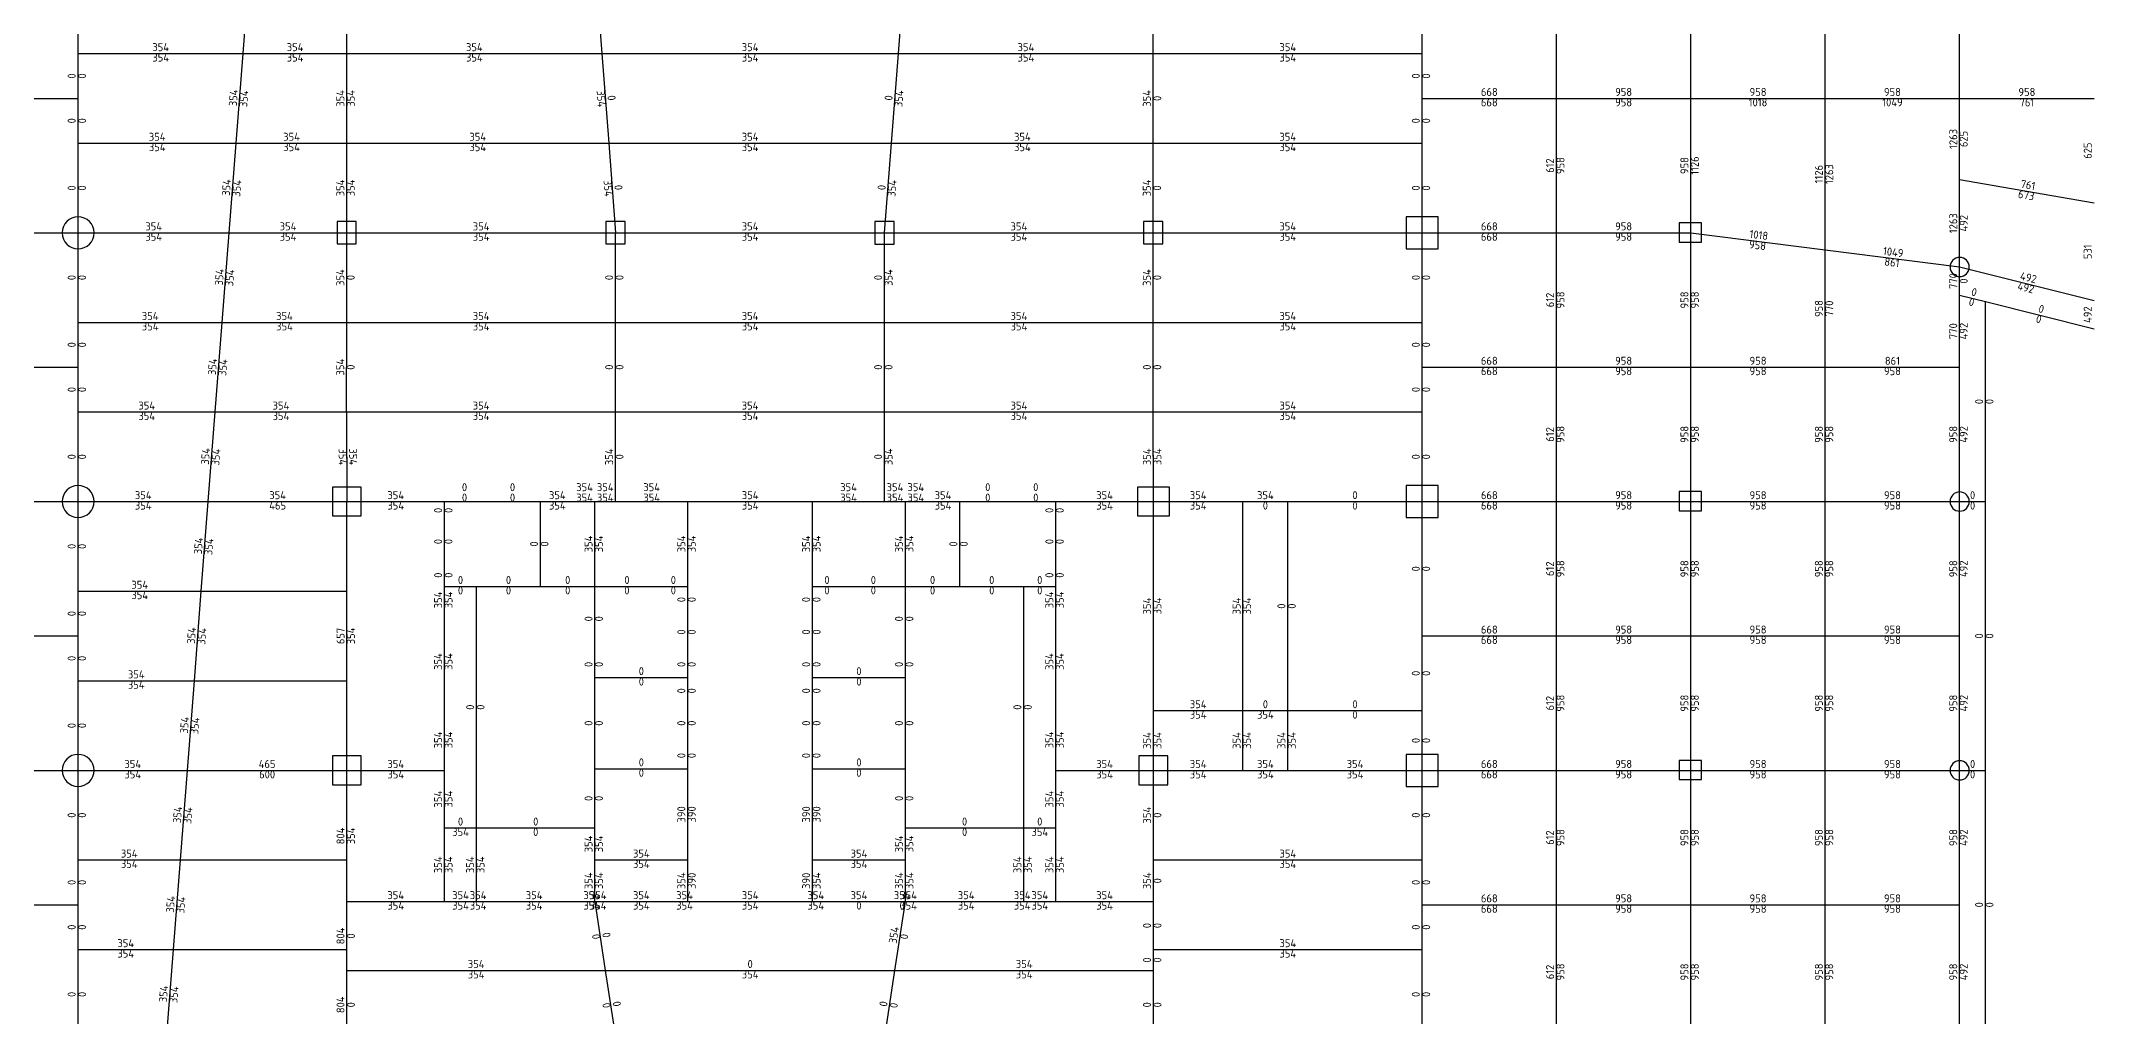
# Model space of a CAD drawing. Header units: millimetres. Extents: x -245177 to 1112891, y -1092030 to 122567.
# Drawn here: x -197252 to -133135, y -963928 to -933430 of the extents above; entities that cross this region are included whole.
import ezdxf
from ezdxf.enums import TextEntityAlignment as Align

# ---------------------------------------------------------------- set-up
doc = ezdxf.new("R2010")
doc.units = ezdxf.units.MM
doc.header["$MEASUREMENT"] = 0
for name, color, linetype in [('13', 4, 'Continuous'), ('dsg', 7, 'Continuous'), ('jiantu', 134, 'Continuous')]:
    doc.layers.add(name, color=color, linetype=linetype)
doc.styles.add('TrueTypeFont', font='yjkeng.shx', dxfattribs={"bigfont": 'yjkchn.shx'})

msp = doc.modelspace()

# ---------------------------------------------------------------- linework, layer by layer
at = {"layer": 'jiantu'}
for p, q in [((-196094, -933822), (-196094, -931022)), ((-190933, -933822), (-190715, -931022)), ((-187696, -933822), (-187694, -931022)), ((-179944, -931022), (-179729, -933822)), ((-170460, -933822), (-170244, -931022)), ((-162496, -933822), (-162494, -931022)), ((-154094, -933822), (-154094, -931022)), ((-149900, -935222), (-149900, -931022)), ((-145700, -935222), (-145700, -931022)), ((-141500, -935222), (-141500, -931022)), ((-137300, -935222), (-137300, -931022)), ((-196094, -933822), (-190933, -933822)), ((-196094, -935222), (-196094, -933822)), ((-191151, -936622), (-190933, -933822)), ((-190933, -933822), (-187696, -933822)), ((-187698, -936622), (-187696, -933822)), ((-187696, -933822), (-179729, -933822)), ((-179729, -933822), (-179514, -936622)), ((-179729, -933822), (-170460, -933822)), ((-170677, -936622), (-170460, -933822)), ((-170460, -933822), (-162496, -933822)), ((-162498, -936622), (-162496, -933822)), ((-162496, -933822), (-154094, -933822)), ((-154094, -935222), (-154094, -933822)), ((-200300, -935222), (-196094, -935222)), ((-196094, -936622), (-196094, -935222)), ((-154094, -936622), (-154094, -935222)), ((-154094, -935222), (-149900, -935222)), ((-149900, -939422), (-149900, -935222)), ((-149900, -935222), (-145700, -935222)), ((-145700, -935222), (-141500, -935222)), ((-145700, -939422), (-145700, -935222)), ((-141500, -939956), (-141500, -935222)), ((-141500, -935222), (-137300, -935222)), ((-137300, -935222), (-133099, -935222)), ((-137300, -937758), (-137300, -935222)), ((-196094, -936622), (-191151, -936622)), ((-196094, -939422), (-196094, -936622)), ((-191369, -939422), (-191151, -936622)), ((-191151, -936622), (-187698, -936622)), ((-187700, -939422), (-187698, -936622)), ((-187698, -936622), (-179514, -936622)), ((-179514, -936622), (-179300, -939422)), ((-179514, -936622), (-170677, -936622)), ((-170894, -939423), (-170677, -936622)), ((-170677, -936622), (-162498, -936622)), ((-162500, -939422), (-162498, -936622)), ((-162498, -936622), (-154094, -936622)), ((-154094, -939422), (-154094, -936622)), ((-137300, -937758), (-133099, -938491)), ((-137300, -940491), (-137300, -937758)), ((-200300, -939422), (-196094, -939422)), ((-196094, -942222), (-196094, -939422)), ((-196094, -939422), (-191369, -939422)), ((-191588, -942222), (-191369, -939422)), ((-191369, -939422), (-187700, -939422)), ((-187701, -942222), (-187700, -939422)), ((-187700, -939422), (-179300, -939422)), ((-179300, -942222), (-179300, -939422)), ((-179300, -939422), (-170894, -939423)), ((-170894, -939423), (-162500, -939422)), ((-170894, -942222), (-170894, -939423)), ((-162500, -939422), (-154094, -939422)), ((-162498, -942222), (-162500, -939422)), ((-154094, -942222), (-154094, -939422)), ((-154094, -939422), (-149900, -939422)), ((-149900, -939422), (-145700, -939422)), ((-149900, -943622), (-149900, -939422)), ((-145700, -943622), (-145700, -939422)), ((-145700, -939422), (-141500, -939956)), ((-141500, -939956), (-137300, -940491)), ((-141500, -943622), (-141500, -939956)), ((-137300, -941369), (-137300, -940491)), ((-137300, -940491), (-133100, -941541)), ((-137300, -943622), (-137300, -941369)), ((-137300, -941369), (-136492, -941571)), ((-136492, -941571), (-133100, -942420)), ((-136492, -947822), (-136492, -941571)), ((-196094, -942222), (-191588, -942222)), ((-196094, -943622), (-196094, -942222)), ((-191806, -945022), (-191588, -942222)), ((-191588, -942222), (-187701, -942222)), ((-187703, -945022), (-187701, -942222)), ((-187701, -942222), (-179300, -942222)), ((-179300, -945022), (-179300, -942222)), ((-179300, -942222), (-170894, -942222)), ((-170894, -945022), (-170894, -942222)), ((-170894, -942222), (-162498, -942222)), ((-162496, -945022), (-162498, -942222)), ((-162498, -942222), (-154094, -942222)), ((-154094, -943622), (-154094, -942222)), ((-200300, -943622), (-196094, -943622)), ((-196094, -945022), (-196094, -943622)), ((-154094, -945022), (-154094, -943622)), ((-154094, -943622), (-149900, -943622)), ((-149900, -947822), (-149900, -943622)), ((-149900, -943622), (-145700, -943622)), ((-145700, -943622), (-141500, -943622)), ((-145700, -947822), (-145700, -943622)), ((-141500, -947822), (-141500, -943622)), ((-141500, -943622), (-137300, -943622)), ((-137300, -947822), (-137300, -943622)), ((-196094, -945022), (-191806, -945022)), ((-196094, -947822), (-196094, -945022)), ((-192025, -947822), (-191806, -945022)), ((-191806, -945022), (-187703, -945022)), ((-187703, -945022), (-187694, -947822)), ((-187703, -945022), (-179300, -945022)), ((-179300, -945022), (-170894, -945022)), ((-179300, -947822), (-179300, -945022)), ((-170894, -945022), (-162496, -945022)), ((-170894, -947822), (-170894, -945022)), ((-162494, -947822), (-162496, -945022)), ((-162496, -945022), (-154094, -945022)), ((-154094, -947822), (-154094, -945022)), ((-200300, -947822), (-196094, -947822)), ((-196094, -950622), (-196094, -947822)), ((-196094, -947822), (-192025, -947822)), ((-192243, -950622), (-192025, -947822)), ((-192025, -947822), (-187694, -947822)), ((-187694, -947822), (-184644, -947822)), ((-187694, -956222), (-187694, -947822)), ((-181644, -947822), (-180594, -947822)), ((-179944, -950472), (-179944, -947822)), ((-177044, -947822), (-173144, -947822)), ((-177044, -950472), (-177044, -947822)), ((-173144, -950472), (-173144, -947822)), ((-170244, -950472), (-170244, -947822)), ((-169594, -947822), (-168544, -947822)), ((-165544, -947822), (-162494, -947822)), ((-162494, -954355), (-162494, -947822)), ((-162494, -947822), (-159694, -947822)), ((-159694, -947822), (-158294, -947822)), ((-159694, -954355), (-159694, -947822)), ((-158294, -947822), (-154094, -947822)), ((-158294, -954355), (-158294, -947822)), ((-154094, -952022), (-154094, -947822)), ((-154094, -947822), (-149900, -947822)), ((-149900, -947822), (-145700, -947822)), ((-149900, -952022), (-149900, -947822)), ((-145700, -952022), (-145700, -947822)), ((-145700, -947822), (-141500, -947822)), ((-141500, -947822), (-137300, -947822)), ((-141500, -952022), (-141500, -947822)), ((-137300, -952022), (-137300, -947822)), ((-137300, -947822), (-136492, -947822)), ((-136493, -956222), (-136492, -947822)), ((-184644, -949772), (-184644, -948372)), ((-165544, -949772), (-165544, -948372)), ((-196094, -950622), (-192243, -950622)), ((-196094, -952022), (-196094, -950622)), ((-192461, -953422), (-192243, -950622)), ((-192243, -950622), (-187707, -950622)), ((-183644, -958022), (-183644, -950472)), ((-181644, -950472), (-179944, -950472)), ((-179944, -950472), (-177944, -950472)), ((-179944, -952497), (-179944, -950472)), ((-177944, -950472), (-177044, -950472)), ((-177044, -951297), (-177044, -950472)), ((-173144, -951297), (-173144, -950472)), ((-173144, -950472), (-172244, -950472)), ((-172244, -950472), (-170244, -950472)), ((-170244, -950472), (-168544, -950472)), ((-170244, -952497), (-170244, -950472)), ((-166544, -958022), (-166544, -950472)), ((-184644, -954322), (-184644, -951322)), ((-177044, -952497), (-177044, -951297)), ((-173144, -952497), (-173144, -951297)), ((-165544, -954322), (-165544, -951322)), ((-200300, -952022), (-196094, -952022)), ((-196094, -953422), (-196094, -952022)), ((-154094, -954355), (-154094, -952022)), ((-154094, -952022), (-149900, -952022)), ((-149900, -956222), (-149900, -952022)), ((-149900, -952022), (-145700, -952022)), ((-145700, -952022), (-141500, -952022)), ((-145700, -956222), (-145700, -952022)), ((-141500, -956222), (-141500, -952022)), ((-141500, -952022), (-137300, -952022)), ((-137300, -956222), (-137300, -952022)), ((-196094, -953422), (-192461, -953422)), ((-196094, -956222), (-196094, -953422)), ((-192679, -956222), (-192461, -953422)), ((-192461, -953422), (-187709, -953422)), ((-177044, -955347), (-177044, -954147)), ((-173144, -955347), (-173144, -954147)), ((-162494, -954355), (-159694, -954355)), ((-162494, -956222), (-162494, -954355)), ((-159694, -954355), (-158294, -954355)), ((-158294, -956222), (-158294, -954355)), ((-158294, -954355), (-154094, -954355)), ((-154094, -956222), (-154094, -954355)), ((-177044, -956172), (-177044, -955347)), ((-173144, -956172), (-173144, -955347)), ((-200300, -956222), (-196094, -956222)), ((-196094, -959022), (-196094, -956222)), ((-196094, -956222), (-192679, -956222)), ((-192898, -959022), (-192679, -956222)), ((-192679, -956222), (-187694, -956222)), ((-187694, -960322), (-187694, -956222)), ((-187694, -956222), (-184644, -956222)), ((-179944, -956172), (-177044, -956172)), ((-177044, -959022), (-177044, -956172)), ((-173144, -959022), (-173144, -956172)), ((-173144, -956172), (-170244, -956172)), ((-165544, -956222), (-162494, -956222)), ((-162494, -959022), (-162494, -956222)), ((-162494, -956222), (-159694, -956222)), ((-159694, -956222), (-158294, -956222)), ((-158294, -956222), (-154094, -956222)), ((-154094, -959022), (-154094, -956222)), ((-154094, -956222), (-149900, -956222)), ((-149900, -956222), (-145700, -956222)), ((-149900, -960422), (-149900, -956222)), ((-145700, -960422), (-145700, -956222)), ((-145700, -956222), (-141500, -956222)), ((-141500, -956222), (-137300, -956222)), ((-141500, -960422), (-141500, -956222)), ((-137300, -960422), (-137300, -956222)), ((-137300, -956222), (-136493, -956222)), ((-136493, -964622), (-136493, -956222)), ((-184644, -958022), (-183644, -958022)), ((-183644, -960322), (-183644, -958022)), ((-183644, -958022), (-179944, -958022)), ((-170244, -958022), (-166544, -958022)), ((-166544, -960322), (-166544, -958022)), ((-166544, -958022), (-165544, -958022)), ((-196094, -959022), (-192898, -959022)), ((-196094, -960422), (-196094, -959022)), ((-193116, -961822), (-192898, -959022)), ((-192898, -959022), (-187713, -959022)), ((-179944, -959022), (-177044, -959022)), ((-173144, -959022), (-170244, -959022)), ((-162494, -960322), (-162494, -959022)), ((-162494, -959022), (-154094, -959022)), ((-154094, -960422), (-154094, -959022)), ((-200300, -960422), (-196094, -960422)), ((-196094, -961822), (-196094, -960422)), ((-187694, -962472), (-187694, -960322)), ((-187694, -960322), (-184644, -960322)), ((-183544, -960322), (-180144, -960322)), ((-179944, -960322), (-179619, -962472)), ((-179744, -960322), (-177244, -960322)), ((-177044, -960322), (-173144, -960322)), ((-172944, -960322), (-170444, -960322)), ((-170569, -962472), (-170244, -960322)), ((-170044, -960322), (-166644, -960322)), ((-165544, -960322), (-162494, -960322)), ((-162494, -961822), (-162494, -960322)), ((-154094, -961822), (-154094, -960422)), ((-154094, -960422), (-149900, -960422)), ((-149900, -964622), (-149900, -960422)), ((-149900, -960422), (-145700, -960422)), ((-145700, -960422), (-141500, -960422)), ((-145700, -964622), (-145700, -960422)), ((-141500, -964622), (-141500, -960422)), ((-141500, -960422), (-137300, -960422)), ((-137300, -964622), (-137300, -960422)), ((-196094, -961822), (-193116, -961822)), ((-196094, -964622), (-196094, -961822)), ((-193334, -964622), (-193116, -961822)), ((-193116, -961822), (-187715, -961822)), ((-162494, -962472), (-162494, -961822)), ((-162494, -961822), (-154094, -961822)), ((-154094, -964622), (-154094, -961822)), ((-187694, -962472), (-179619, -962472)), ((-187694, -964622), (-187694, -962472)), ((-179619, -962472), (-179294, -964622)), ((-179619, -962472), (-170569, -962472)), ((-170894, -964622), (-170569, -962472)), ((-170569, -962472), (-162494, -962472)), ((-162494, -964622), (-162494, -962472))]:
    msp.add_line(p, q, dxfattribs=at)
at = {"layer": 'jiantu', "color": 94}
for p, q in [((-184644, -947822), (-183394, -947822)), ((-184644, -948372), (-184644, -947822)), ((-183394, -947822), (-181644, -947822)), ((-181644, -950472), (-181644, -947822)), ((-180594, -947822), (-179944, -947822)), ((-179944, -947822), (-179300, -947822)), ((-179300, -947822), (-177044, -947822)), ((-173144, -947822), (-170894, -947822)), ((-170894, -947822), (-170244, -947822)), ((-170244, -947822), (-169594, -947822)), ((-168544, -947822), (-166794, -947822)), ((-168544, -950472), (-168544, -947822)), ((-166794, -947822), (-165544, -947822)), ((-165544, -948372), (-165544, -947822)), ((-159694, -947822), (-158294, -947822)), ((-159694, -954355), (-159694, -947822)), ((-158294, -947822), (-154094, -947822)), ((-154094, -952022), (-154094, -947822)), ((-184644, -950472), (-184644, -949772)), ((-165544, -950472), (-165544, -949772)), ((-184644, -951322), (-184644, -950472)), ((-184644, -950472), (-183644, -950472)), ((-183644, -950472), (-181644, -950472)), ((-168544, -950472), (-166544, -950472)), ((-166544, -950472), (-165544, -950472)), ((-165544, -951322), (-165544, -950472)), ((-154094, -954355), (-154094, -952022)), ((-179944, -953322), (-179944, -952497)), ((-177044, -953322), (-177044, -952497)), ((-173144, -953322), (-173144, -952497)), ((-170244, -953322), (-170244, -952497)), ((-179944, -953322), (-177044, -953322)), ((-179944, -956172), (-179944, -953322)), ((-177044, -954147), (-177044, -953322)), ((-173144, -953322), (-170244, -953322)), ((-173144, -954147), (-173144, -953322)), ((-170244, -956172), (-170244, -953322)), ((-184644, -956222), (-184644, -954322)), ((-165544, -956222), (-165544, -954322)), ((-159694, -956222), (-159694, -954355)), ((-154094, -956222), (-154094, -954355)), ((-184644, -958022), (-184644, -956222)), ((-179944, -958022), (-179944, -956172)), ((-177044, -959022), (-177044, -956172)), ((-173144, -959022), (-173144, -956172)), ((-170244, -958022), (-170244, -956172)), ((-165544, -958022), (-165544, -956222)), ((-159694, -956222), (-158294, -956222)), ((-158294, -956222), (-154094, -956222)), ((-184644, -960322), (-184644, -958022)), ((-179944, -959022), (-179944, -958022)), ((-170244, -959022), (-170244, -958022)), ((-165544, -960322), (-165544, -958022)), ((-179944, -960322), (-179944, -959022)), ((-179944, -959022), (-177044, -959022)), ((-177044, -960322), (-177044, -959022)), ((-173144, -960322), (-173144, -959022)), ((-173144, -959022), (-170244, -959022)), ((-170244, -960322), (-170244, -959022)), ((-184644, -960322), (-183644, -960322)), ((-183644, -960322), (-183544, -960322)), ((-180144, -960322), (-179944, -960322)), ((-179944, -960322), (-179744, -960322)), ((-177244, -960322), (-177044, -960322)), ((-173144, -960322), (-172944, -960322)), ((-170444, -960322), (-170244, -960322)), ((-170244, -960322), (-170044, -960322)), ((-166644, -960322), (-166544, -960322)), ((-166544, -960322), (-165544, -960322))]:
    msp.add_line(p, q, dxfattribs=at)
at = {"layer": 'jiantu', "color": 54}
for points in [[(-195594, -939422, 1), (-196594, -939422, 1)], [(-137000, -940491, 1), (-137600, -940491, 1)], [(-195594, -947822, 1), (-196594, -947822, 1)], [(-137000, -947822, 1), (-137600, -947822, 1)], [(-195594, -956222, 1), (-196594, -956222, 1)], [(-137000, -956222, 1), (-137600, -956222, 1)]]:
    msp.add_lwpolyline(points, format="xyb", close=True, dxfattribs=at)
for points in [[(-187400, -939072), (-188000, -939072), (-188000, -939772), (-187400, -939772)], [(-179000, -939072), (-179600, -939072), (-179600, -939772), (-179000, -939772)], [(-170594, -939073), (-171194, -939073), (-171194, -939773), (-170594, -939773)], [(-162200, -939072), (-162800, -939072), (-162800, -939772), (-162200, -939772)], [(-153594, -938922), (-154594, -938922), (-154594, -939922), (-153594, -939922)], [(-145365, -939112), (-146065, -939112), (-146065, -939712), (-145365, -939712)], [(-187244, -947372), (-188144, -947372), (-188144, -948272), (-187244, -948272)], [(-161994, -947372), (-162994, -947372), (-162994, -948272), (-161994, -948272)], [(-153594, -947322), (-154594, -947322), (-154594, -948322), (-153594, -948322)], [(-145365, -947512), (-146065, -947512), (-146065, -948112), (-145365, -948112)], [(-187244, -955772), (-188144, -955772), (-188144, -956672), (-187244, -956672)], [(-162044, -955772), (-162944, -955772), (-162944, -956672), (-162044, -956672)], [(-153594, -955722), (-154594, -955722), (-154594, -956722), (-153594, -956722)], [(-145365, -955912), (-146065, -955912), (-146065, -956512), (-145365, -956512)]]:
    msp.add_lwpolyline(points, close=True, dxfattribs=at)

# ---------------------------------------------------------------- texts
at = {"layer": '13', "color": 4, "linetype": 'Continuous', "style": 'TrueTypeFont'}
for p in [(-151997, -935222), (-151997, -939422), (-151997, -943622), (-151997, -947822), (-151997, -952022), (-151997, -956222), (-151997, -960422)]:
    msp.add_text('668', height=250, dxfattribs=at).set_placement(p, align=Align.BOTTOM_CENTER)
for s, p in [('668', (-151997, -935222)), ('668', (-151997, -939422)), ('668', (-151997, -943622)), ('668', (-151997, -947822)), ('668', (-151997, -952022)), ('600', (-190187, -956222)), ('668', (-151997, -956222)), ('668', (-151997, -960422))]:
    msp.add_text(s, height=250, dxfattribs=at).set_placement(p, align=Align.TOP_CENTER)
for s, rotation, p in [('625', 90, (-137300, -936490)), ('673', 350.10045, (-135199, -938124)), ('354', 85.54134, (-192134, -949222)), ('354', 85.54134, (-192352, -952022)), ('354', 85.54134, (-192570, -954822)), ('354', 85.54134, (-192789, -957622)), ('354', 85.54134, (-193007, -960422)), ('354', 85.54134, (-193225, -963222))]:
    msp.add_text(s, height=250, rotation=rotation, dxfattribs=at).set_placement(p, align=Align.TOP_CENTER)
for s, p in [('625', (-133099, -936856)), ('612', (-149900, -937322)), ('531', (-133100, -940016)), ('612', (-149900, -941522)), ('612', (-149900, -945722)), ('612', (-149900, -949922)), ('657', (-187694, -952022)), ('612', (-149900, -954122)), ('612', (-149900, -958322)), ('612', (-149900, -962522))]:
    msp.add_text(s, height=250, rotation=90, dxfattribs=at).set_placement(p, align=Align.BOTTOM_CENTER)
at = {"layer": 'dsg', "color": 1, "linetype": 'Continuous', "style": 'TrueTypeFont'}
for s, p in [('354', (-193513, -933822)), ('354', (-189314, -933822)), ('354', (-183712, -933822)), ('354', (-175095, -933822)), ('354', (-166478, -933822)), ('354', (-158295, -933822)), ('354', (-193622, -936622)), ('354', (-189424, -936622)), ('354', (-183606, -936622)), ('354', (-175096, -936622)), ('354', (-166587, -936622)), ('354', (-158296, -936622)), ('354', (-193732, -939422)), ('354', (-189535, -939422)), ('354', (-183500, -939422)), ('354', (-175097, -939422)), ('354', (-166697, -939423)), ('354', (-158297, -939422)), ('354', (-193841, -942222)), ('354', (-189645, -942222)), ('354', (-183500, -942222)), ('354', (-175097, -942222)), ('354', (-166696, -942222)), ('354', (-158296, -942222)), ('354', (-193950, -945022)), ('354', (-189755, -945022)), ('354', (-183501, -945022)), ('354', (-175097, -945022)), ('354', (-166695, -945022)), ('354', (-158295, -945022)), ('354', (-194059, -947822)), ('354', (-189859, -947822)), ('354', (-186169, -947822)), ('0', (-184019, -947572)), ('0', (-182519, -947572)), ('354', (-181119, -947822)), ('354', (-180269, -947572)), ('354', (-179622, -947572)), ('354', (-178172, -947572)), ('354', (-175094, -947822)), ('354', (-172019, -947572)), ('354', (-170569, -947572)), ('354', (-169919, -947572)), ('354', (-169069, -947822)), ('0', (-167669, -947572)), ('0', (-166169, -947572)), ('354', (-164019, -947822)), ('354', (-161094, -947822)), ('354', (-158994, -947822)), ('0', (-156194, -947822)), ('0', (-136896, -947822)), ('0', (-184144, -950472)), ('0', (-182644, -950472)), ('0', (-180794, -950472)), ('0', (-178944, -950472)), ('0', (-177494, -950472)), ('0', (-172694, -950472)), ('0', (-171244, -950472)), ('0', (-169394, -950472)), ('0', (-167544, -950472)), ('0', (-166044, -950472)), ('354', (-194168, -950622)), ('354', (-194277, -953422)), ('0', (-178494, -953322)), ('0', (-171694, -953322)), ('354', (-161094, -954355)), ('0', (-158994, -954355)), ('0', (-156194, -954355)), ('354', (-194387, -956222)), ('465', (-190187, -956222)), ('354', (-186169, -956222)), ('0', (-178494, -956172)), ('0', (-171694, -956172)), ('354', (-164019, -956222)), ('354', (-161094, -956222)), ('354', (-158994, -956222)), ('354', (-156194, -956222)), ('0', (-136896, -956222)), ('0', (-184144, -958022)), ('0', (-181794, -958022)), ('0', (-168394, -958022)), ('0', (-166044, -958022)), ('354', (-194496, -959022)), ('354', (-178494, -959022)), ('354', (-171694, -959022)), ('354', (-158294, -959022)), ('354', (-186169, -960322)), ('354', (-184144, -960322)), ('354', (-183594, -960322)), ('354', (-181844, -960322)), ('354', (-180044, -960322)), ('354', (-179844, -960322)), ('354', (-178494, -960322)), ('354', (-177144, -960322)), ('354', (-175094, -960322)), ('354', (-173044, -960322)), ('354', (-171694, -960322)), ('354', (-170344, -960322)), ('354', (-170144, -960322)), ('354', (-168344, -960322)), ('354', (-166594, -960322)), ('354', (-166044, -960322)), ('354', (-164019, -960322)), ('354', (-194605, -961822)), ('354', (-158294, -961822)), ('354', (-183656, -962472)), ('0', (-175094, -962472)), ('354', (-166531, -962472))]:
    msp.add_text(s, height=250, dxfattribs=at).set_placement(p, align=Align.BOTTOM_CENTER)
for s, p in [('354', (-193513, -933822)), ('354', (-189314, -933822)), ('354', (-183712, -933822)), ('354', (-175095, -933822)), ('354', (-166478, -933822)), ('354', (-158295, -933822)), ('354', (-193622, -936622)), ('354', (-189424, -936622)), ('354', (-183606, -936622)), ('354', (-175096, -936622)), ('354', (-166587, -936622)), ('354', (-158296, -936622)), ('354', (-193732, -939422)), ('354', (-189535, -939422)), ('354', (-183500, -939422)), ('354', (-175097, -939422)), ('354', (-166697, -939423)), ('354', (-158297, -939422)), ('354', (-193841, -942222)), ('354', (-189645, -942222)), ('354', (-183500, -942222)), ('354', (-175097, -942222)), ('354', (-166696, -942222)), ('354', (-158296, -942222)), ('354', (-193950, -945022)), ('354', (-189755, -945022)), ('354', (-183501, -945022)), ('354', (-175097, -945022)), ('354', (-166695, -945022)), ('354', (-158295, -945022)), ('0', (-184019, -947572)), ('0', (-182519, -947572)), ('354', (-180269, -947572)), ('354', (-179622, -947572)), ('354', (-178172, -947572)), ('354', (-172019, -947572)), ('354', (-170569, -947572)), ('354', (-169919, -947572)), ('0', (-167669, -947572)), ('0', (-166169, -947572)), ('354', (-194059, -947822)), ('465', (-189859, -947822)), ('354', (-186169, -947822)), ('354', (-181119, -947822)), ('354', (-175094, -947822)), ('354', (-169069, -947822)), ('354', (-164019, -947822)), ('354', (-161094, -947822)), ('0', (-158994, -947822)), ('0', (-156194, -947822)), ('0', (-136896, -947822)), ('354', (-194168, -950622)), ('0', (-184144, -950472)), ('0', (-182644, -950472)), ('0', (-180794, -950472)), ('0', (-178944, -950472)), ('0', (-177494, -950472)), ('0', (-172694, -950472)), ('0', (-171244, -950472)), ('0', (-169394, -950472)), ('0', (-167544, -950472)), ('0', (-166044, -950472)), ('0', (-178494, -953322)), ('0', (-171694, -953322)), ('354', (-194277, -953422)), ('354', (-161094, -954355)), ('354', (-158994, -954355)), ('0', (-156194, -954355)), ('354', (-194387, -956222)), ('354', (-186169, -956222)), ('0', (-178494, -956172)), ('0', (-171694, -956172)), ('354', (-164019, -956222)), ('354', (-161094, -956222)), ('354', (-158994, -956222)), ('354', (-156194, -956222)), ('0', (-136896, -956222)), ('354', (-184144, -958022)), ('0', (-181794, -958022)), ('0', (-168394, -958022)), ('354', (-166044, -958022)), ('354', (-194496, -959022)), ('354', (-178494, -959022)), ('354', (-171694, -959022)), ('354', (-158294, -959022)), ('354', (-186169, -960322)), ('354', (-184144, -960322)), ('354', (-183594, -960322)), ('354', (-181844, -960322)), ('354', (-180044, -960322)), ('354', (-179844, -960322)), ('354', (-178494, -960322)), ('354', (-177144, -960322)), ('354', (-175094, -960322)), ('354', (-173044, -960322)), ('0', (-171694, -960322)), ('0', (-170344, -960322)), ('354', (-170144, -960322)), ('354', (-168344, -960322)), ('354', (-166594, -960322)), ('354', (-166044, -960322)), ('354', (-164019, -960322)), ('354', (-194605, -961822)), ('354', (-158294, -961822)), ('354', (-183656, -962472)), ('354', (-175094, -962472)), ('354', (-166531, -962472))]:
    msp.add_text(s, height=250, dxfattribs=at).set_placement(p, align=Align.TOP_CENTER)
for s, rotation, p in [('0', 90, (-196094, -934522)), ('0', 90, (-154094, -934522)), ('354', 85.54134, (-191042, -935222)), ('354', 90, (-187698, -935222)), ('0', 274.3862, (-179622, -935222)), ('0', 85.57554, (-170569, -935222)), ('354', 90, (-162498, -935222)), ('0', 90, (-196094, -935922)), ('0', 90, (-154094, -935922)), ('0', 90, (-196094, -938022)), ('354', 85.54134, (-191260, -938022)), ('354', 90, (-187700, -938022)), ('0', 274.3862, (-179407, -938022)), ('0', 85.57554, (-170785, -938022)), ('354', 90, (-162500, -938022)), ('0', 90, (-154094, -938022)), ('354', 85.54134, (-191479, -940822)), ('354', 90, (-187701, -940822)), ('354', 90, (-162498, -940822)), ('0', 90, (-196094, -940822)), ('0', 90, (-179300, -940822)), ('0', 90, (-170894, -940822)), ('0', 90, (-154094, -940822)), ('0', 345.9596, (-136896, -941470)), ('492', 345.96375, (-135200, -941016)), ('0', 345.9596, (-134796, -941996)), ('492', 90, (-133100, -941980)), ('0', 90, (-196094, -942922)), ('0', 90, (-154094, -942922)), ('354', 85.54134, (-191697, -943622)), ('354', 90, (-187703, -943622)), ('0', 90, (-179300, -943622)), ('0', 90, (-170894, -943622)), ('0', 90, (-162496, -943622)), ('0', 90, (-196094, -944322)), ('0', 90, (-154094, -944322)), ('0', 90, (-136492, -944697)), ('0', 90, (-196094, -946422)), ('354', 85.54134, (-191915, -946422)), ('354', 270.19401, (-187699, -946422)), ('354', 90, (-179300, -946422)), ('0', 90, (-170894, -946422)), ('354', 90, (-162494, -946422)), ('0', 90, (-154094, -946422)), ('0', 90, (-184644, -948097)), ('0', 90, (-165544, -948097)), ('354', 90, (-179944, -949147)), ('354', 90, (-177044, -949147)), ('354', 90, (-173144, -949147)), ('354', 90, (-170244, -949147)), ('0', 90, (-196094, -949222)), ('354', 85.54134, (-192134, -949222)), ('0', 90, (-184644, -949072)), ('0', 90, (-181644, -949147)), ('0', 90, (-168544, -949147)), ('0', 90, (-165544, -949072)), ('0', 90, (-184644, -950122)), ('0', 90, (-165544, -950122)), ('0', 90, (-154094, -949922)), ('354', 90, (-184644, -950897)), ('0', 90, (-177044, -950885)), ('0', 90, (-173144, -950885)), ('354', 90, (-165544, -950897)), ('354', 90, (-162494, -951089)), ('354', 90, (-159694, -951089)), ('0', 90, (-196094, -951322)), ('0', 90, (-179944, -951485)), ('0', 90, (-170244, -951485)), ('0', 90, (-158294, -951089)), ('354', 85.54134, (-192352, -952022)), ('0', 90, (-177044, -951897)), ('0', 90, (-173144, -951897)), ('0', 90, (-136493, -952022)), ('0', 90, (-196094, -952722)), ('354', 90, (-184644, -952822)), ('354', 90, (-165544, -952822)), ('0', 90, (-179944, -952910)), ('0', 90, (-177044, -952910)), ('0', 90, (-173144, -952910)), ('0', 90, (-170244, -952910)), ('0', 90, (-154094, -953188)), ('0', 90, (-177044, -953735)), ('0', 90, (-173144, -953735)), ('354', 85.54134, (-192570, -954822)), ('0', 90, (-183644, -954247)), ('0', 90, (-179944, -954747)), ('0', 90, (-177044, -954747)), ('0', 90, (-173144, -954747)), ('0', 90, (-170244, -954747)), ('0', 90, (-166544, -954247)), ('0', 90, (-196094, -954822)), ('354', 90, (-184644, -955272)), ('354', 90, (-165544, -955272)), ('354', 90, (-162494, -955289)), ('354', 90, (-159694, -955289)), ('354', 90, (-158294, -955289)), ('0', 90, (-154094, -955289)), ('0', 90, (-177044, -955760)), ('0', 90, (-173144, -955760)), ('354', 90, (-184644, -957122)), ('0', 90, (-179944, -957097)), ('0', 90, (-170244, -957097)), ('354', 90, (-165544, -957122)), ('0', 90, (-196094, -957622)), ('354', 85.54134, (-192789, -957622)), ('390', 90, (-177044, -957597)), ('390', 90, (-173144, -957597)), ('354', 90, (-162494, -957622)), ('0', 90, (-154094, -957622)), ('354', 90, (-179944, -958522)), ('354', 90, (-170244, -958522)), ('354', 90, (-184644, -959172)), ('354', 90, (-183644, -959172)), ('354', 90, (-166544, -959172)), ('354', 90, (-165544, -959172)), ('0', 90, (-196094, -959722)), ('354', 90, (-179944, -959672)), ('354', 90, (-177044, -959672)), ('390', 90, (-173144, -959672)), ('354', 90, (-170244, -959672)), ('354', 90, (-162494, -959672)), ('0', 90, (-154094, -959722)), ('354', 85.54134, (-193007, -960422)), ('0', 90, (-136493, -960422)), ('0', 90, (-196094, -961122)), ('0', 90, (-162494, -961072)), ('0', 90, (-154094, -961122)), ('0', 278.59594, (-179781, -961397)), ('354', 81.40412, (-170406, -961397)), ('0', 90, (-162494, -962147)), ('354', 85.54134, (-193225, -963222)), ('0', 90, (-196094, -963222)), ('0', 278.59594, (-179456, -963547)), ('0', 81.40412, (-170731, -963547)), ('0', 90, (-162494, -963547)), ('0', 90, (-154094, -963222))]:
    msp.add_text(s, height=250, rotation=rotation, dxfattribs=at).set_placement(p, align=Align.BOTTOM_CENTER)
for s, rotation, p in [('0', 90, (-196094, -934522)), ('0', 90, (-154094, -934522)), ('354', 85.54134, (-191042, -935222)), ('354', 90, (-187698, -935222)), ('354', 274.3862, (-179622, -935222)), ('354', 85.57554, (-170569, -935222)), ('0', 90, (-162498, -935222)), ('0', 90, (-196094, -935922)), ('0', 90, (-154094, -935922)), ('0', 90, (-196094, -938022)), ('354', 85.54134, (-191260, -938022)), ('354', 90, (-187700, -938022)), ('354', 274.3862, (-179407, -938022)), ('354', 85.57554, (-170785, -938022)), ('0', 90, (-162500, -938022)), ('0', 90, (-154094, -938022)), ('492', 90, (-137300, -939124)), ('354', 85.54134, (-191479, -940822)), ('354', 90, (-170894, -940822)), ('0', 90, (-196094, -940822)), ('0', 90, (-187701, -940822)), ('0', 90, (-179300, -940822)), ('0', 90, (-162498, -940822)), ('0', 90, (-154094, -940822)), ('0', 90, (-137300, -940930)), ('492', 345.96375, (-135200, -941016)), ('0', 345.9596, (-136896, -941470)), ('492', 90, (-137300, -942496)), ('0', 345.9596, (-134796, -941996)), ('0', 90, (-196094, -942922)), ('0', 90, (-154094, -942922)), ('354', 85.54134, (-191697, -943622)), ('0', 90, (-187703, -943622)), ('0', 90, (-179300, -943622)), ('0', 90, (-170894, -943622)), ('0', 90, (-162496, -943622)), ('0', 90, (-196094, -944322)), ('0', 90, (-154094, -944322)), ('0', 90, (-136492, -944697)), ('492', 90, (-137300, -945722)), ('0', 90, (-196094, -946422)), ('354', 85.54134, (-191915, -946422)), ('354', 270.19401, (-187699, -946422)), ('0', 90, (-179300, -946422)), ('354', 90, (-170894, -946422)), ('354', 90, (-162494, -946422)), ('0', 90, (-154094, -946422)), ('0', 90, (-184644, -948097)), ('0', 90, (-165544, -948097)), ('354', 90, (-179944, -949147)), ('354', 90, (-177044, -949147)), ('354', 90, (-173144, -949147)), ('354', 90, (-170244, -949147)), ('0', 90, (-196094, -949222)), ('0', 90, (-184644, -949072)), ('0', 90, (-181644, -949147)), ('0', 90, (-168544, -949147)), ('0', 90, (-165544, -949072)), ('0', 90, (-184644, -950122)), ('0', 90, (-165544, -950122)), ('0', 90, (-154094, -949922)), ('492', 90, (-137300, -949922)), ('354', 90, (-184644, -950897)), ('0', 90, (-177044, -950885)), ('0', 90, (-173144, -950885)), ('354', 90, (-165544, -950897)), ('354', 90, (-162494, -951089)), ('354', 90, (-159694, -951089)), ('0', 90, (-196094, -951322)), ('0', 90, (-179944, -951485)), ('0', 90, (-170244, -951485)), ('0', 90, (-158294, -951089)), ('354', 90, (-187694, -952022)), ('0', 90, (-177044, -951897)), ('0', 90, (-173144, -951897)), ('0', 90, (-136493, -952022)), ('0', 90, (-196094, -952722)), ('354', 90, (-184644, -952822)), ('354', 90, (-165544, -952822)), ('0', 90, (-179944, -952910)), ('0', 90, (-177044, -952910)), ('0', 90, (-173144, -952910)), ('0', 90, (-170244, -952910)), ('0', 90, (-154094, -953188)), ('0', 90, (-177044, -953735)), ('0', 90, (-173144, -953735)), ('492', 90, (-137300, -954122)), ('0', 90, (-183644, -954247)), ('0', 90, (-179944, -954747)), ('0', 90, (-177044, -954747)), ('0', 90, (-173144, -954747)), ('0', 90, (-170244, -954747)), ('0', 90, (-166544, -954247)), ('0', 90, (-196094, -954822)), ('354', 90, (-184644, -955272)), ('354', 90, (-165544, -955272)), ('354', 90, (-162494, -955289)), ('354', 90, (-159694, -955289)), ('354', 90, (-158294, -955289)), ('0', 90, (-154094, -955289)), ('0', 90, (-177044, -955760)), ('0', 90, (-173144, -955760)), ('354', 90, (-184644, -957122)), ('0', 90, (-179944, -957097)), ('0', 90, (-170244, -957097)), ('354', 90, (-165544, -957122)), ('0', 90, (-196094, -957622)), ('390', 90, (-177044, -957597)), ('390', 90, (-173144, -957597)), ('0', 90, (-162494, -957622)), ('0', 90, (-154094, -957622)), ('354', 90, (-187694, -958272)), ('354', 90, (-179944, -958522)), ('354', 90, (-170244, -958522)), ('492', 90, (-137300, -958322)), ('354', 90, (-184644, -959172)), ('354', 90, (-183644, -959172)), ('354', 90, (-166544, -959172)), ('354', 90, (-165544, -959172)), ('0', 90, (-196094, -959722)), ('354', 90, (-179944, -959672)), ('390', 90, (-177044, -959672)), ('354', 90, (-173144, -959672)), ('354', 90, (-170244, -959672)), ('0', 90, (-162494, -959672)), ('0', 90, (-154094, -959722)), ('0', 90, (-136493, -960422)), ('0', 90, (-196094, -961122)), ('0', 90, (-162494, -961072)), ('0', 90, (-154094, -961122)), ('0', 90, (-187694, -961397)), ('0', 278.59594, (-179781, -961397)), ('0', 81.40412, (-170406, -961397)), ('0', 90, (-162494, -962147)), ('492', 90, (-137300, -962522)), ('0', 90, (-196094, -963222)), ('0', 90, (-187694, -963547)), ('0', 278.59594, (-179456, -963547)), ('0', 81.40412, (-170731, -963547)), ('0', 90, (-162494, -963547)), ('0', 90, (-154094, -963222))]:
    msp.add_text(s, height=250, rotation=rotation, dxfattribs=at).set_placement(p, align=Align.TOP_CENTER)
at = {"layer": 'dsg', "color": 6, "linetype": 'Continuous', "style": 'TrueTypeFont'}
for p in [(-147800, -935222), (-143600, -935222), (-139400, -935222), (-135199, -935222), (-147800, -939422), (-147800, -943622), (-143600, -943622), (-147800, -947822), (-143600, -947822), (-139400, -947822), (-147800, -952022), (-143600, -952022), (-139400, -952022), (-147800, -956222), (-143600, -956222), (-139400, -956222), (-147800, -960422), (-143600, -960422), (-139400, -960422)]:
    msp.add_text('958', height=250, dxfattribs=at).set_placement(p, align=Align.BOTTOM_CENTER)
for p in [(-147800, -935222), (-147800, -939422), (-147800, -943622), (-143600, -943622), (-139400, -943622), (-147800, -947822), (-143600, -947822), (-139400, -947822), (-147800, -952022), (-143600, -952022), (-139400, -952022), (-147800, -956222), (-143600, -956222), (-139400, -956222), (-147800, -960422), (-143600, -960422), (-139400, -960422)]:
    msp.add_text('958', height=250, dxfattribs=at).set_placement(p, align=Align.TOP_CENTER)
at = {"layer": 'dsg', "linetype": 'Continuous', "style": 'TrueTypeFont'}
for s, p in [('1018', (-143600, -935222)), ('1049', (-139400, -935222))]:
    msp.add_text(s, height=250, dxfattribs=at).set_placement(p, align=Align.TOP_CENTER)
at = {"layer": 'dsg', "color": 2, "linetype": 'Continuous', "style": 'TrueTypeFont'}
msp.add_text('761', height=250, dxfattribs=at).set_placement((-135199, -935222), align=Align.TOP_CENTER)
at = {"layer": 'dsg', "linetype": 'Continuous', "style": 'TrueTypeFont'}
for s, rotation, p in [('1263', 90, (-137300, -936490)), ('1126', 90, (-141500, -937589)), ('1263', 90, (-137300, -939124)), ('1018', 352.74585, (-143600, -939689)), ('1049', 352.74585, (-139400, -940224))]:
    msp.add_text(s, height=250, rotation=rotation, dxfattribs=at).set_placement(p, align=Align.BOTTOM_CENTER)
at = {"layer": 'dsg', "color": 6, "linetype": 'Continuous', "style": 'TrueTypeFont'}
for rotation, p in [(90, (-149900, -937322)), (352.74585, (-143600, -939689)), (90, (-149900, -941522)), (90, (-145700, -941522)), (90, (-149900, -945722)), (90, (-145700, -945722)), (90, (-141500, -945722)), (90, (-149900, -949922)), (90, (-145700, -949922)), (90, (-141500, -949922)), (90, (-149900, -954122)), (90, (-145700, -954122)), (90, (-141500, -954122)), (90, (-149900, -958322)), (90, (-145700, -958322)), (90, (-141500, -958322)), (90, (-149900, -962522)), (90, (-145700, -962522)), (90, (-141500, -962522))]:
    msp.add_text('958', height=250, rotation=rotation, dxfattribs=at).set_placement(p, align=Align.TOP_CENTER)
for p in [(-145700, -937322), (-145700, -941522), (-141500, -941789), (-145700, -945722), (-141500, -945722), (-137300, -945722), (-145700, -949922), (-141500, -949922), (-137300, -949922), (-145700, -954122), (-141500, -954122), (-137300, -954122), (-145700, -958322), (-141500, -958322), (-137300, -958322), (-145700, -962522), (-141500, -962522), (-137300, -962522)]:
    msp.add_text('958', height=250, rotation=90, dxfattribs=at).set_placement(p, align=Align.BOTTOM_CENTER)
at = {"layer": 'dsg', "linetype": 'Continuous', "style": 'TrueTypeFont'}
for s, p in [('1126', (-145700, -937322)), ('1263', (-141500, -937589))]:
    msp.add_text(s, height=250, rotation=90, dxfattribs=at).set_placement(p, align=Align.TOP_CENTER)
at = {"layer": 'dsg', "color": 2, "linetype": 'Continuous', "style": 'TrueTypeFont'}
for s, rotation, p in [('761', 350.10045, (-135199, -938124)), ('770', 90, (-137300, -940930)), ('770', 90, (-137300, -942496)), ('804', 90, (-187694, -958272)), ('804', 90, (-187694, -961397)), ('804', 90, (-187694, -963547))]:
    msp.add_text(s, height=250, rotation=rotation, dxfattribs=at).set_placement(p, align=Align.BOTTOM_CENTER)
for s, rotation, p in [('861', 352.74585, (-139400, -940224)), ('770', 90, (-141500, -941789))]:
    msp.add_text(s, height=250, rotation=rotation, dxfattribs=at).set_placement(p, align=Align.TOP_CENTER)
msp.add_text('861', height=250, dxfattribs=at).set_placement((-139400, -943622), align=Align.BOTTOM_CENTER)

doc.saveas('drawing.dxf')
